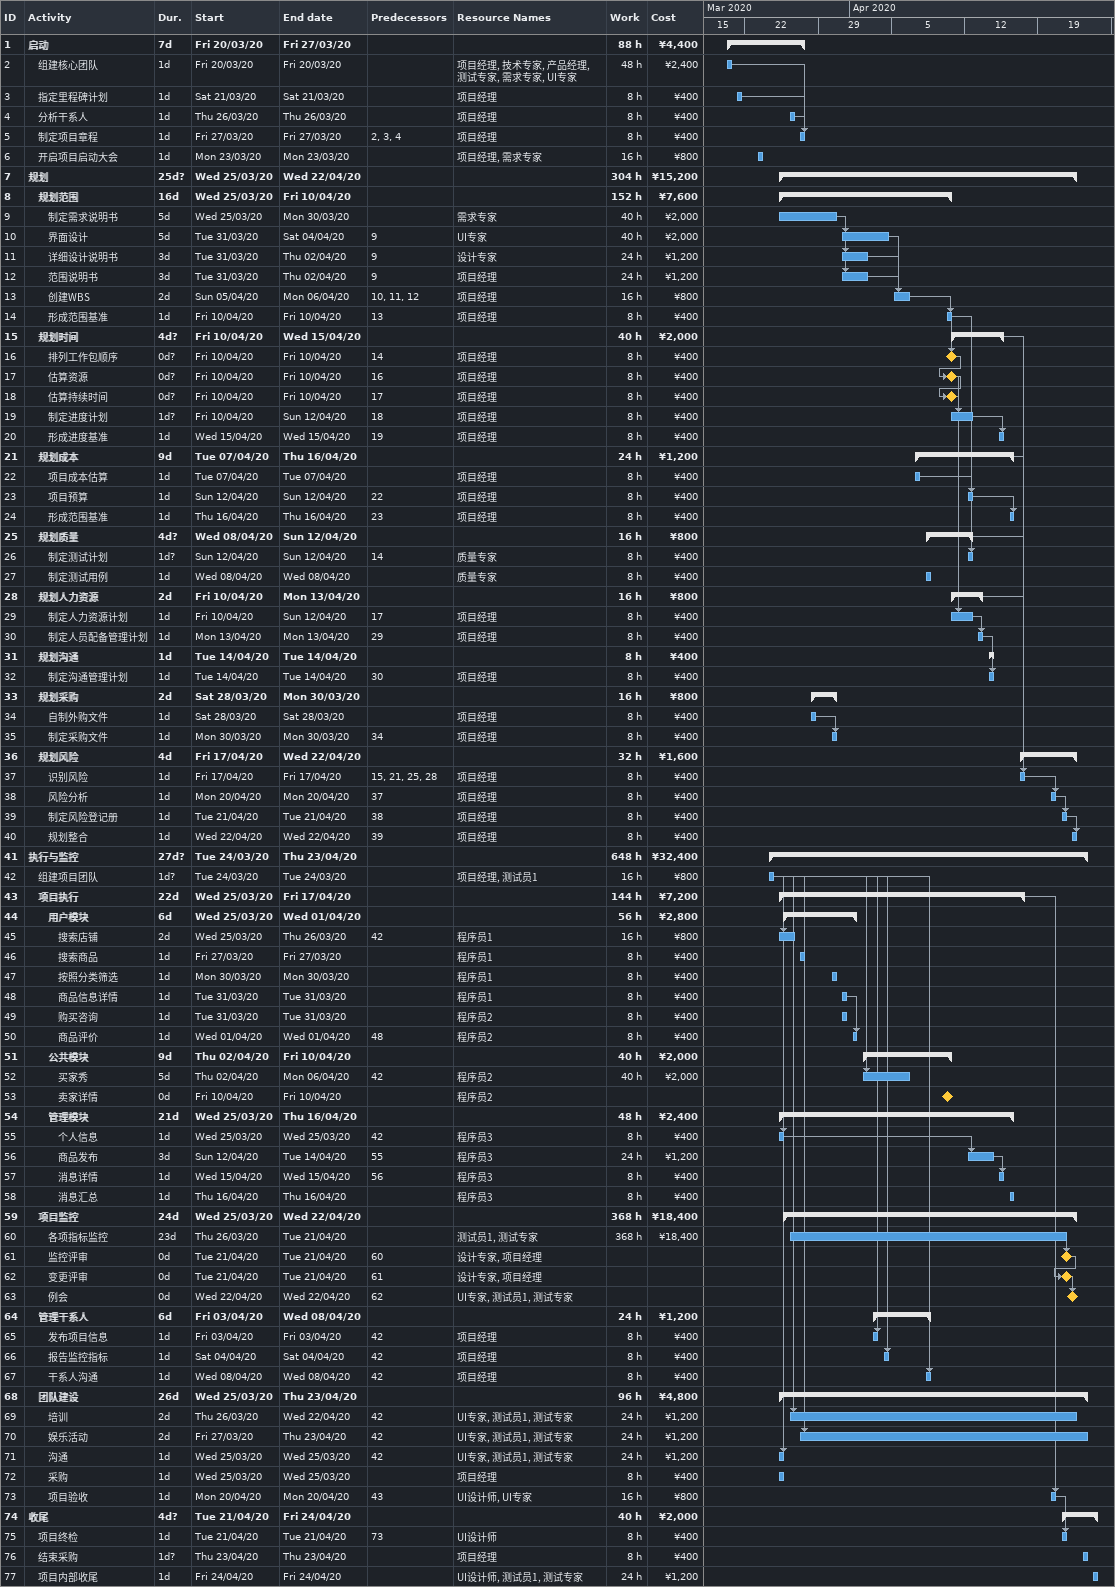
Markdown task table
| ID | Level | Task | Duration | Start | Finish | Predecessors | Resources | Work (h) | Cost (¥) |
|---|---|---|---|---|---|---|---|---|---|
| 1 | 1 | **启动** | 7d | 2020-03-20 | 2020-03-27 |  |  | 88 | 4400 |
| 2 | 2 | 组建核心团队 | 1d | 2020-03-20 | 2020-03-20 |  | 项目经理, 技术专家, 产品经理, 测试专家, 需求专家, UI专家 | 48 | 2400 |
| 3 | 2 | 指定里程碑计划 | 1d | 2020-03-21 | 2020-03-21 |  | 项目经理 | 8 | 400 |
| 4 | 2 | 分析干系人 | 1d | 2020-03-26 | 2020-03-26 |  | 项目经理 | 8 | 400 |
| 5 | 2 | 制定项目章程 | 1d | 2020-03-27 | 2020-03-27 | 2, 3, 4 | 项目经理 | 8 | 400 |
| 6 | 2 | 开启项目启动大会 | 1d | 2020-03-23 | 2020-03-23 |  | 项目经理, 需求专家 | 16 | 800 |
| 7 | 1 | **规划** | 25d? | 2020-03-25 | 2020-04-22 |  |  | 304 | 15200 |
| 8 | 2 | **规划范围** | 16d | 2020-03-25 | 2020-04-10 |  |  | 152 | 7600 |
| 9 | 3 | 制定需求说明书 | 5d | 2020-03-25 | 2020-03-30 |  | 需求专家 | 40 | 2000 |
| 10 | 3 | 界面设计 | 5d | 2020-03-31 | 2020-04-04 | 9 | UI专家 | 40 | 2000 |
| 11 | 3 | 详细设计说明书 | 3d | 2020-03-31 | 2020-04-02 | 9 | 设计专家 | 24 | 1200 |
| 12 | 3 | 范围说明书 | 3d | 2020-03-31 | 2020-04-02 | 9 | 项目经理 | 24 | 1200 |
| 13 | 3 | 创建WBS | 2d | 2020-04-05 | 2020-04-06 | 10, 11, 12 | 项目经理 | 16 | 800 |
| 14 | 3 | 形成范围基准 | 1d | 2020-04-10 | 2020-04-10 | 13 | 项目经理 | 8 | 400 |
| 15 | 2 | **规划时间** | 4d? | 2020-04-10 | 2020-04-15 |  |  | 40 | 2000 |
| 16 | 3 | 排列工作包顺序 | 0d? | 2020-04-10 | 2020-04-10 | 14 | 项目经理 | 8 | 400 |
| 17 | 3 | 估算资源 | 0d? | 2020-04-10 | 2020-04-10 | 16 | 项目经理 | 8 | 400 |
| 18 | 3 | 估算持续时间 | 0d? | 2020-04-10 | 2020-04-10 | 17 | 项目经理 | 8 | 400 |
| 19 | 3 | 制定进度计划 | 1d? | 2020-04-10 | 2020-04-12 | 18 | 项目经理 | 8 | 400 |
| 20 | 3 | 形成进度基准 | 1d | 2020-04-15 | 2020-04-15 | 19 | 项目经理 | 8 | 400 |
| 21 | 2 | **规划成本** | 9d | 2020-04-07 | 2020-04-16 |  |  | 24 | 1200 |
| 22 | 3 | 项目成本估算 | 1d | 2020-04-07 | 2020-04-07 |  | 项目经理 | 8 | 400 |
| 23 | 3 | 项目预算 | 1d | 2020-04-12 | 2020-04-12 | 22 | 项目经理 | 8 | 400 |
| 24 | 3 | 形成范围基准 | 1d | 2020-04-16 | 2020-04-16 | 23 | 项目经理 | 8 | 400 |
| 25 | 2 | **规划质量** | 4d? | 2020-04-08 | 2020-04-12 |  |  | 16 | 800 |
| 26 | 3 | 制定测试计划 | 1d? | 2020-04-12 | 2020-04-12 | 14 | 质量专家 | 8 | 400 |
| 27 | 3 | 制定测试用例 | 1d | 2020-04-08 | 2020-04-08 |  | 质量专家 | 8 | 400 |
| 28 | 2 | **规划人力资源** | 2d | 2020-04-10 | 2020-04-13 |  |  | 16 | 800 |
| 29 | 3 | 制定人力资源计划 | 1d | 2020-04-10 | 2020-04-12 | 17 | 项目经理 | 8 | 400 |
| 30 | 3 | 制定人员配备管理计划 | 1d | 2020-04-13 | 2020-04-13 | 29 | 项目经理 | 8 | 400 |
| 31 | 2 | **规划沟通** | 1d | 2020-04-14 | 2020-04-14 |  |  | 8 | 400 |
| 32 | 3 | 制定沟通管理计划 | 1d | 2020-04-14 | 2020-04-14 | 30 | 项目经理 | 8 | 400 |
| 33 | 2 | **规划采购** | 2d | 2020-03-28 | 2020-03-30 |  |  | 16 | 800 |
| 34 | 3 | 自制外购文件 | 1d | 2020-03-28 | 2020-03-28 |  | 项目经理 | 8 | 400 |
| 35 | 3 | 制定采购文件 | 1d | 2020-03-30 | 2020-03-30 | 34 | 项目经理 | 8 | 400 |
| 36 | 2 | **规划风险** | 4d | 2020-04-17 | 2020-04-22 |  |  | 32 | 1600 |
| 37 | 3 | 识别风险 | 1d | 2020-04-17 | 2020-04-17 | 15, 21, 25, 28 | 项目经理 | 8 | 400 |
| 38 | 3 | 风险分析 | 1d | 2020-04-20 | 2020-04-20 | 37 | 项目经理 | 8 | 400 |
| 39 | 3 | 制定风险登记册 | 1d | 2020-04-21 | 2020-04-21 | 38 | 项目经理 | 8 | 400 |
| 40 | 3 | 规划整合 | 1d | 2020-04-22 | 2020-04-22 | 39 | 项目经理 | 8 | 400 |
| 41 | 1 | **执行与监控** | 27d? | 2020-03-24 | 2020-04-23 |  |  | 648 | 32400 |
| 42 | 2 | 组建项目团队 | 1d? | 2020-03-24 | 2020-03-24 |  | 项目经理, 测试员1 | 16 | 800 |
| 43 | 2 | **项目执行** | 22d | 2020-03-25 | 2020-04-17 |  |  | 144 | 7200 |
| 44 | 3 | **用户模块** | 6d | 2020-03-25 | 2020-04-01 |  |  | 56 | 2800 |
| 45 | 4 | 搜索店铺 | 2d | 2020-03-25 | 2020-03-26 | 42 | 程序员1 | 16 | 800 |
| 46 | 4 | 搜索商品 | 1d | 2020-03-27 | 2020-03-27 |  | 程序员1 | 8 | 400 |
| 47 | 4 | 按照分类筛选 | 1d | 2020-03-30 | 2020-03-30 |  | 程序员1 | 8 | 400 |
| 48 | 4 | 商品信息详情 | 1d | 2020-03-31 | 2020-03-31 |  | 程序员1 | 8 | 400 |
| 49 | 4 | 购买咨询 | 1d | 2020-03-31 | 2020-03-31 |  | 程序员2 | 8 | 400 |
| 50 | 4 | 商品评价 | 1d | 2020-04-01 | 2020-04-01 | 48 | 程序员2 | 8 | 400 |
| 51 | 3 | **公共模块** | 9d | 2020-04-02 | 2020-04-10 |  |  | 40 | 2000 |
| 52 | 4 | 买家秀 | 5d | 2020-04-02 | 2020-04-06 | 42 | 程序员2 | 40 | 2000 |
| 53 | 4 | 卖家详情 | 0d | 2020-04-10 | 2020-04-10 |  | 程序员2 |  |  |
| 54 | 3 | **管理模块** | 21d | 2020-03-25 | 2020-04-16 |  |  | 48 | 2400 |
| 55 | 4 | 个人信息 | 1d | 2020-03-25 | 2020-03-25 | 42 | 程序员3 | 8 | 400 |
| 56 | 4 | 商品发布 | 3d | 2020-04-12 | 2020-04-14 | 55 | 程序员3 | 24 | 1200 |
| 57 | 4 | 消息详情 | 1d | 2020-04-15 | 2020-04-15 | 56 | 程序员3 | 8 | 400 |
| 58 | 4 | 消息汇总 | 1d | 2020-04-16 | 2020-04-16 |  | 程序员3 | 8 | 400 |
| 59 | 2 | **项目监控** | 24d | 2020-03-25 | 2020-04-22 |  |  | 368 | 18400 |
| 60 | 3 | 各项指标监控 | 23d | 2020-03-26 | 2020-04-21 |  | 测试员1, 测试专家 | 368 | 18400 |
| 61 | 3 | 监控评审 | 0d | 2020-04-21 | 2020-04-21 | 60 | 设计专家, 项目经理 |  |  |
| 62 | 3 | 变更评审 | 0d | 2020-04-21 | 2020-04-21 | 61 | 设计专家, 项目经理 |  |  |
| 63 | 3 | 例会 | 0d | 2020-04-22 | 2020-04-22 | 62 | UI专家, 测试员1, 测试专家 |  |  |
| 64 | 2 | **管理干系人** | 6d | 2020-04-03 | 2020-04-08 |  |  | 24 | 1200 |
| 65 | 3 | 发布项目信息 | 1d | 2020-04-03 | 2020-04-03 | 42 | 项目经理 | 8 | 400 |
| 66 | 3 | 报告监控指标 | 1d | 2020-04-04 | 2020-04-04 | 42 | 项目经理 | 8 | 400 |
| 67 | 3 | 干系人沟通 | 1d | 2020-04-08 | 2020-04-08 | 42 | 项目经理 | 8 | 400 |
| 68 | 2 | **团队建设** | 26d | 2020-03-25 | 2020-04-23 |  |  | 96 | 4800 |
| 69 | 3 | 培训 | 2d | 2020-03-26 | 2020-04-22 | 42 | UI专家, 测试员1, 测试专家 | 24 | 1200 |
| 70 | 3 | 娱乐活动 | 2d | 2020-03-27 | 2020-04-23 | 42 | UI专家, 测试员1, 测试专家 | 24 | 1200 |
| 71 | 3 | 沟通 | 1d | 2020-03-25 | 2020-03-25 | 42 | UI专家, 测试员1, 测试专家 | 24 | 1200 |
| 72 | 3 | 采购 | 1d | 2020-03-25 | 2020-03-25 |  | 项目经理 | 8 | 400 |
| 73 | 3 | 项目验收 | 1d | 2020-04-20 | 2020-04-20 | 43 | UI设计师, UI专家 | 16 | 800 |
| 74 | 1 | **收尾** | 4d? | 2020-04-21 | 2020-04-24 |  |  | 40 | 2000 |
| 75 | 2 | 项目终检 | 1d | 2020-04-21 | 2020-04-21 | 73 | UI设计师 | 8 | 400 |
| 76 | 2 | 结束采购 | 1d? | 2020-04-23 | 2020-04-23 |  | 项目经理 | 8 | 400 |
| 77 | 2 | 项目内部收尾 | 1d | 2020-04-24 | 2020-04-24 |  | UI设计师, 测试员1, 测试专家 | 24 | 1200 |
